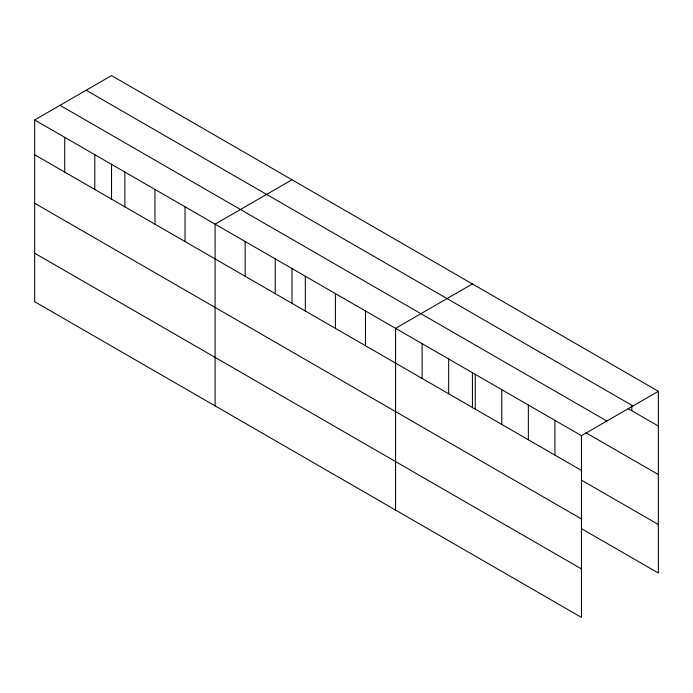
<?xml version="1.0" encoding="UTF-8"?>
<svg xmlns="http://www.w3.org/2000/svg" width="693" height="693" viewBox="0 0 693 693"><rect width="100%" height="100%" fill="white"/><g stroke="black" fill="none" stroke-linecap="round" stroke-linejoin="round"><path stroke-width="1.04" d="M34.65 119.967L581.47 435.672L581.47 617.411L34.65 301.706L34.65 119.967L111.53 75.589L658.35 391.294L658.35 573.033L581.418 528.612M291.978 179.764L215.099 224.151L215.099 405.89M472.427 283.948L395.556 328.335L395.556 510.074M581.47 435.672L658.35 391.294M86.157 90.229L632.978 405.933M628.127 408.61L658.35 426.056M60.022 105.319L606.843 421.032M586.001 432.787L658.35 474.558M34.65 154.738L581.47 470.443M581.418 480.11L658.35 524.532M34.65 203.24L581.47 518.944M34.65 253.205L581.47 568.91M631.791 405.457L631.791 410.724M554.911 420.339L554.911 455.11M528.352 405.007L528.352 439.769M501.793 389.674L501.793 424.437M475.233 374.341L475.233 409.104M472.427 372.427L472.427 407.822M448.674 359L448.674 393.771M422.115 343.667L422.115 378.439M365.48 310.975L365.48 345.738M335.403 293.607L335.403 328.378M305.327 276.247L305.327 311.01M291.978 268.243L291.978 303.638M275.251 258.879L275.251 293.65M245.175 241.519L245.175 276.282M185.022 206.791L185.022 241.554M154.955 189.423L154.955 224.194M124.879 172.063L124.879 206.826M111.53 164.059L111.53 199.454M94.802 154.695L94.802 189.466M64.726 137.335L64.726 172.098"/></g></svg>
